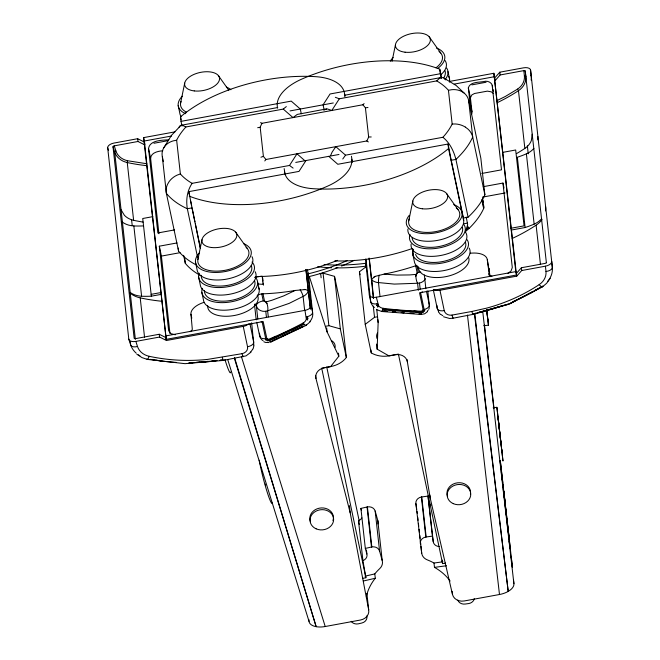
<?xml version="1.0" encoding="UTF-8"?>
<svg xmlns="http://www.w3.org/2000/svg" width="660" height="660" viewBox="0 0 660 660"><rect width="100%" height="100%" fill="white"/><g stroke="black" fill="none" stroke-linecap="round" stroke-linejoin="round"><path stroke-width="0.99" d="M513.496 579.884L513.917 583.712A15.526 8.019 -11.8 0 1 508.216 591.393A15.626 8.068 -11.8 0 1 499.48 594.511L464.186 600.971A10.139 8.671 -6.3 0 1 452.48 594.445L430.204 498.077L407.344 361.697A10.139 8.671 -6.3 0 0 395.538 354.725L389.012 355.921L377.14 349.173L378.147 322.616L376.745 309.317M537.851 139.895L537.875 136.43M466.166 230.191L467.651 224.483L466.224 217.074M253.886 345.691L251.666 322.789M429.437 307.263L427.812 290.862M449.427 81.444L493.886 73.276L516.499 275.014L419.554 292.825L423.126 309.787C423.25 311.363 420.808 310.934 421.567 312.807A6.757 0.544 -88.6 0 1 420.981 313.97L418.96 313.822M174.587 229.895L157.856 232.963L148.525 148.5C149.902 139.978 162.228 140.267 168.844 139.796M158.928 233.714L150.62 158.408C150.876 152.575 158.177 151.156 162.748 150.769M471.578 114.378A18.513 9.553 -11.9 0 0 471.958 111.721L470.423 97.812L471.851 94.949L474.515 93.497L487.41 91.129L491.337 91.864L493.358 93.382M472.75 314.432L452.941 318.236L449.65 318.483L443.512 316.767M471.958 111.721L469.87 101.805L468.336 87.904C470.184 81.188 480.241 82.673 485.496 81.221C489.126 81.015 492.772 83.449 492.599 87.359M174.925 131.868L143.6 137.618L166.213 339.355L263.167 321.552L266.912 338.902L268.389 339.388L275.682 336.328A331.147 283.247 -6.3 0 0 303.13 323.004A6.757 5.783 -6.3 0 0 306.322 319.003L304.945 310.349A6.757 3.49 -11.9 0 0 311.207 305.646L307.7 273.95A125.02 64.54 -11.9 0 0 347.341 260.477M180.625 102.919L184.693 83.144M197.909 259.504L201.976 239.728M392.073 61.223L395.53 44.418M408.746 220.778L412.822 201.003M381.637 311.033A6.757 0.949 -82.8 0 0 382.759 309.911L383.155 308.302A6.757 5.783 -6.3 0 1 378.576 305.728L376.332 297.231A6.757 3.49 -11.9 0 1 369.311 294.971L365.813 263.282A125.02 64.54 -11.9 0 1 324.06 264.561M272.192 502.904L272.077 503.374A27.035 2.285 75.6 0 1 266.112 488.614A27.035 2.285 75.6 0 1 259.231 460.218M268.389 339.388L268.603 340.75L267.795 340.808L268.141 339.421M253.093 348.909L253.828 345.98M136.232 353.191A23.653 20.229 -6.3 0 1 130.589 344.726L128.807 339.149L107.679 147.766A6.773 3.498 -11.9 0 1 113.965 143.063L137.668 138.707L144.556 142.148L144.862 144.936L137.981 141.487L114.271 145.844L115.896 150.942A16.896 14.454 -6.3 0 0 127.537 160.726L127.248 162.542L133.625 220.308A163.548 139.887 -6.3 0 0 143.096 222.09M418.349 290.309L417.574 283.255A6.757 2.013 83.4 0 1 415.874 276.342L416.6 274.131A1.303 1.089 -35.7 0 0 416.996 273.694A1.378 1.147 -36 0 0 417.169 272.811L415.685 265.757L416.873 265.419L418.358 272.473A6.757 3.49 -11.9 0 1 420.808 272.135M230.728 371.951L230.34 372.826A27.035 2.285 75.6 0 1 224.903 359.411M330.553 155.628L332.079 152.163L335.816 146.652L345.535 155.166L442.901 137.28A100.691 51.983 -11.9 0 0 452.166 124.022L448.445 90.304A100.691 51.983 -11.9 0 0 436.672 80.908L339.314 98.794L335.329 97.292M196.02 264.808A118.264 61.05 -11.9 0 1 178.546 251.064L166.369 193.297L162.327 156.676A17.424 14.611 9.9 0 1 163.556 148.162L171.493 135.325L181.013 125.301L277.753 107.531M342.763 159.002L345.535 155.166M197.62 257.557L187.333 208.75C185.881 200.137 187.069 190.633 192.134 183.34L289.501 165.462L296.992 153.788L304.507 160.405M339.314 98.794L331.815 110.468L327.302 108.908L323.945 109.981M305.976 160.537L298.996 171.402L188.776 191.648L200.236 248.119M179.083 127.141L179.875 125.912M378.576 305.728L377.652 307.139L378.197 305.118L376.596 305.662L377.908 304.466L376.67 303.938A6.757 3.49 -11.9 0 1 370.689 301.537L369.311 294.971M163.548 148.162L165.264 145.712A17.886 15.031 11.1 0 1 173.324 140.844L176.649 140.225A100.691 51.983 -11.9 0 1 185.914 126.968L283.272 109.09L286.325 106.582M550.226 278.297L546.653 283.264L542.536 286.786L509.305 304.103L472.733 314.597L471.875 311.454L452.084 315.084A6.757 5.783 -6.3 0 1 444.254 310.646A6.757 3.49 -11.9 0 1 437.225 308.385L433.339 289.938M338.489 353.141L338.836 356.21L330.586 366.655L324.06 367.851A10.139 8.671 -6.3 0 0 315.967 378.477L350.179 512.779L368.692 609.832A10.139 8.671 -6.3 0 1 360.5 620.012L325.223 626.521A15.626 8.068 -12 0 1 316.156 626.678A15.526 8.019 -12 0 1 309.02 621.349L227.766 359.7M267.234 339.199L266.285 340.387L265.691 339.933L267.052 339.067L265.254 339.364L266.805 338.712L265.7 338.662A6.757 3.49 -11.9 0 1 259.718 336.253L256.773 322.286M264.767 160.957L266.013 159.472L366.795 140.968L368.346 141.933M415.685 265.757A125.02 64.54 -11.9 0 1 384.128 274.114L375.119 276.391L371.753 279.155L373.502 298.337M547.618 281.482A23.653 20.229 -6.3 0 0 552.321 267.267L530.574 70.084A6.773 3.498 -11.9 0 0 523.52 67.84L499.818 72.188L494.843 77.806L495.148 80.586L500.123 74.968L523.834 70.612A1.353 0.701 -11.9 0 1 525.244 71.066L546.381 262.779M546.373 262.449A1.353 0.701 -11.9 0 1 545.111 263.389L521.408 267.745L516.433 273.364L516.739 276.152L439.956 290.251A6.757 3.49 -11.9 0 1 433.826 289.443M516.739 276.152L521.713 270.526L545.424 266.178A6.773 3.498 -11.9 0 0 551.711 261.467L552.321 267.267A6.757 3.498 -6.1 0 1 545.985 271.466A16.896 14.454 -6.3 0 1 539.179 284.633A162.195 138.732 -6.3 0 1 486.288 308.22L471.875 311.454M310.233 321.717L305.992 325.454L270.847 342.053M436.672 80.908L439.857 78.02L443.033 77.566L456.175 85.519L464.021 92.969A17.424 14.842 -23.2 0 1 468.658 100.403L480.835 158.169L484.877 194.799A118.264 61.05 -11.9 0 1 468.097 217.181L463.427 218.039L463.699 220.473L448.536 148.549L448.033 144.029L337.813 164.274L328.762 156.346M308.245 272.852L312.584 312.205A6.757 3.49 -11.9 0 1 307.362 316.676L306.43 317.6L308.154 318.227L306.421 318.301L307.774 319.976L306.322 319.003M251.039 352.118L246.064 355.872L223.154 360.442L185.023 363.668L147.271 359.395L141.991 357.596L136.834 354.23M427.515 311.644L424.669 313.789L421.129 314.449L381.868 311.512L376.398 309.565M260.535 122.628L262.02 123.288L362.802 104.775L364.114 103.603M465.341 231.726L469.004 228.467A114.213 58.954 -11.9 0 0 483.664 208.511L482.518 198.082M445.582 563.104L442.596 563.648L398.409 354.106L389.111 355.814A23.653 20.229 -6.3 0 1 371.258 352.91L365.227 324.324L359.428 271.78L366.399 266.524M365.227 324.324L374.525 317.311L377.545 316.759M523.834 70.612L524.395 75.908A16.896 14.454 -6.3 0 1 517.588 89.075L505.304 96.475L496.378 100.897M275.682 336.328L269.041 340.082L268.62 339.314M529.996 293.411L542.809 286.192A6.757 1.798 56.5 0 1 539.179 284.633M532.9 291.423L509.479 303.79L516.466 300.11A168.952 144.515 -6.3 0 1 512.754 301.719M534.699 290.474L542.809 286.192M507.969 273.306L511.038 271.037L512.292 267.531L502.961 183.067L483.277 186.681M310.373 308.897L308.319 291.538L307.453 290.276L305.464 289.55L295.078 290.466L283.709 295.886L272.135 300.185L266.087 301.942L264.462 300.861L263.241 300.96A6.757 3.49 -11.9 0 0 256.352 305.762L257.812 318.978M373.956 276.977L375.119 276.391M292.363 331.477L303.435 326.205L291.382 331.889M306.19 324.406A6.757 1.493 61.7 0 1 304.177 324.34L303.666 323.722L269.041 340.082L269.445 340.75A6.757 1.114 67.7 0 0 270.996 341.525M269.445 340.75L304.177 324.34M272.852 340.651L279.337 337.582M281.193 336.707L289.525 332.772M271.895 341.104L278.157 338.167M279.947 337.326L285.31 334.81M192.134 183.34A100.691 51.983 -11.9 0 1 180.37 173.951L177.103 175.139A17.886 15.155 -24.1 0 0 169.199 181.5L167.541 184.313A17.424 14.842 -23.2 0 0 166.361 193.297A118.264 61.05 -11.9 0 0 187.333 208.75L191.994 207.892L194.939 221.834M260.931 157.22L263.389 156.354A100.691 51.983 -11.9 0 0 266.013 159.472M422.631 310.918L423.101 312.279L422.334 312.51L421.963 311.173M508.53 304.07L472.733 314.111L475.629 313.294M418.358 272.473L417.169 272.811L416.056 274.395L409.596 274.931L396.932 275.088L384.128 274.114M477.568 312.749L480.463 311.933M482.402 311.396L508.513 304.062M362.909 578.292L365.896 577.739L362.917 560.629A6.518 5.577 -6.3 0 0 366.877 554.02L365.326 548.435L360.913 508.414L367.405 506.921A6.757 5.783 -6.3 0 1 375.169 511.055L377.809 520.55L382.222 560.571A10.139 8.671 -6.3 0 1 379.714 568.623A54.062 46.241 -6.3 0 0 374.806 573.903L365.029 576.172M365.326 548.435L371.827 546.934A6.757 5.783 -6.3 0 1 379.582 551.075L382.222 560.571M363.561 580.973L375.284 578.251L374.806 573.903M306.331 316.907L307.362 316.676M423.126 309.787L424.157 309.557A6.757 3.49 -11.9 0 0 429.388 305.085L426.434 291.118M257.672 127.718L260.172 127.223A100.691 51.983 -11.9 0 1 262.02 123.288M466.785 228.888L469.004 228.467L467.56 225.967M448.445 90.304L451.828 89.677A17.886 15.287 -24.4 0 1 461.398 91.319M182.02 126.11L181.021 121.357L291.233 101.112L300.292 109.032L301.29 113.784M277.497 108.141L277.283 106.144A47.306 24.42 -11.9 0 1 301.488 79.225A117.587 60.703 -11.9 0 1 439.774 69.209L440.269 73.738L330.058 93.984L323.078 104.849L324.076 109.601A17.729 15.163 -6.3 0 0 323.829 109.956M344.685 95.238L441.466 77.459M290.053 110.913L333.308 102.968M166.213 339.355L144.317 141.017L171.575 136.018M454.22 84.109L494.604 76.675M326.518 108.892L297.231 114.427L292.999 117.595L283.272 109.09M153.953 143.261L168.102 140.662M471.916 84.859L486.057 82.261M295.746 162.418L338.992 154.473M448.033 144.029L449.031 148.772A17.572 0.759 79.6 0 0 451.25 160.273L455.911 159.415A118.264 61.05 -11.9 0 0 472.7 137.032L468.658 100.403M152.831 216.645L142.733 218.501L151.346 296.175L161.255 294.36M502.557 152.402L515.683 149.993L524.057 225.852L510.931 228.261M481.816 173.456L501.501 169.843L492.178 85.379M175.321 334.81L170.602 333.564L168.638 330.652L159.316 246.188L177.037 242.938M169.942 333.44L161.403 256.096L180.106 252.664M482.41 197.134L505.057 192.976M463.452 223.847L467.494 223.105M151.107 294.352L161.205 292.504M511.236 230.068L525.112 227.527A88.943 76.081 -6.3 0 0 534.146 224.128A20.13 17.218 -6.3 0 0 541.662 218.666M254.686 277.406L261.492 276.161M320.059 273.71L323.07 273.158L334.521 276.358L340.552 304.945L346.351 357.489A23.653 20.229 -6.3 0 1 331.007 366.481L321.709 368.189L365.896 577.739M166.147 337.705L159.258 334.265L135.556 338.621A1.353 0.701 -11.9 0 1 134.145 338.167L113.017 146.784A1.353 0.701 -11.9 0 1 114.271 145.844M128.799 339.149A6.773 3.498 -11.9 0 0 135.861 341.401L159.571 337.046L166.452 340.494L243.235 326.387A6.757 3.49 -11.9 0 0 248.449 323.969M165.495 335.957L304.945 310.349M376.332 297.231L515.79 271.615L493.886 73.276M325.858 326.254L328.878 325.693L340.321 328.903L346.351 357.489M130.259 341.707L130.589 344.726A6.757 3.448 -17.7 0 0 137.486 346.5A16.896 14.454 -6.3 0 0 149.127 356.284A162.195 138.732 -6.3 0 0 207.652 359.395L242.088 353.661A6.757 5.783 -6.3 0 0 247.541 346.772A6.757 3.49 -11.9 0 0 253.795 342.078L249.901 323.631M362.802 104.775A100.691 51.983 -11.9 0 1 365.425 107.893L367.975 107.456M442.967 561.808L433.999 563.029A54.062 46.241 -6.3 0 0 427.309 559.878A10.139 8.671 -6.3 0 1 421.724 553.319L415.891 503.58A6.757 5.783 -6.3 0 1 421.393 497.005L428.01 496.089L433.265 541.827A6.518 5.577 -6.3 0 0 439.618 546.538M420.304 543.592A6.757 5.783 -6.3 0 1 425.807 537.017L432.432 536.11L428.01 496.089M305.464 289.55L304.219 289.418M376.67 303.938L377.718 303.79M266.739 338.514L265.7 338.662L262.119 321.7A6.757 3.49 -11.9 0 1 261.096 321.758M433.999 563.029L434.478 567.377L446.44 565.752M483.697 325.735L488.449 325.19L486.709 309.482M493.193 407.731L496.889 407.311L499.133 426.665M217.033 360.64L188.884 363.107M220.093 360.294L222.139 360.063M188.917 363.041L192.951 362.678M195.97 362.406L199.996 362.043M204.023 361.68L208.057 361.317M212.083 360.954L215.102 360.682M220.135 360.228L222.148 360.046M417.574 283.255L394.284 284.089L376.975 282.43A13.588 11.715 -5.7 0 1 372.834 280.748L371.654 279.906L369.32 258.786M257.202 295.441A6.757 3.49 -11.9 0 1 261.756 293.906L262.977 293.807A125.02 64.54 -11.9 0 0 295.078 290.466M269.148 342.565L265.444 342.408L263.769 341.715M366.795 140.968A100.691 51.983 -11.9 0 0 368.643 137.024L371.233 136.958M452.166 124.022L455.614 123.981A17.886 14.899 10.6 0 1 465.366 127.091M181.013 125.301L182.424 125.309L185.914 126.968M383.155 308.302A331.147 283.247 -6.3 0 0 413.96 310.926L421.715 311.19M258.151 283.998L263.101 284.353L262.201 276.202M382.957 309.161L421.649 312.056L413.96 310.926M382.759 309.911L421.567 312.807M386.686 311.413L383.658 311.182L387.486 311.479M392.733 311.858L395.761 312.089M401.816 312.543L403.829 312.691M409.885 313.145L413.919 313.442M392.362 311.842L395.282 312.064A337.903 289.03 -6.3 0 1 393.302 311.858M146.858 163.754L127.537 160.726M149.952 359.329L161.865 361.028M422.953 310.596L424.331 311.355L424.702 310.728L423.06 310.406L424.867 310.043L423.151 309.994L424.157 309.557L420.585 292.594A6.757 3.49 -11.9 0 0 422.524 291.893M467.263 227.452L469.004 228.467M461.406 91.311L464.021 92.969M289.501 165.462L293.123 168.118M465.358 127.108L468.006 129.121A17.424 14.611 9.9 0 1 472.7 137.024L484.877 194.799M442.901 137.28C449.749 142.742 453.808 151.066 455.911 159.415L468.097 217.181M444.493 78.383L445.797 79.909M517.588 89.075L518.471 90.684L524.848 148.442A163.548 139.887 -6.3 0 1 516.805 153.45M268.298 316.841L267.63 310.794A6.757 2.566 75.6 0 0 267.003 303.691L265.501 301.892A1.303 1.056 21.3 0 1 264.965 301.62A1.378 1.114 21.5 0 1 264.462 300.861L262.977 293.807M422.202 311.124L423.101 312.279M438.603 312.04L440.476 314.49M303.13 323.004L303.666 323.722M429.19 36.811L440.74 53.056M446.473 193.396L458.032 209.641M218.345 75.537L228.748 90.164M235.636 232.122L247.195 248.374M438.619 311.759L437.225 308.385L436.895 305.332M260.551 338.283L259.38 333.201M309.367 276.589L327.121 331.988L338.836 356.21M121.044 209.731L124.418 215.325A18.249 15.609 -6.3 0 0 133.625 220.308M266.277 301.909L267.003 303.691M470.209 253.151A15.279 7.887 -11.9 0 0 472.098 253.093A18.513 9.553 -11.9 0 1 487.311 259.784L489.274 274.824A6.484 3.341 -11.9 0 0 491.972 276.235M113.017 146.784L114.675 151.981L135.358 339.306M107.679 147.766L108.57 150.554M135.861 341.401L137.486 346.5M241.519 356.994L325.223 626.521M234.432 358.413L316.156 626.678L234.539 357.555M360.913 508.414L361.424 510.279M488.433 325.132L486.775 310.835M452.084 315.084L452.892 318.236L452.941 317.74M242.088 353.661L242.897 356.804L242.905 355.839M222.304 357.291L223.113 360.442L223.154 359.947M493.012 89.339L493.433 91.328M502.961 183.067L504.009 188.017M515.79 271.615L516.499 275.014M468.336 87.904L470.423 97.812M481.767 199.518L483.664 208.511M447.991 71.635L449.584 79.183M487.311 259.784L490.165 276.647M488.845 273.694L489.192 275.344M439.774 69.209L441.457 77.203M440.269 73.738L441.276 78.49M451.25 160.273L463.427 218.039M439.956 290.251L444.254 310.646M412.682 253.564L414.274 261.121A28.38 14.652 -11.9 0 0 446.507 270.039A28.38 14.652 -11.9 0 0 469.202 248.119M181.021 121.357L180.518 116.837A117.587 60.703 -11.9 0 1 315.48 76.659A47.306 24.42 -11.9 0 1 344.545 93.786L344.965 95.774M351.442 156.247L352.407 162.244M365.813 263.282L366.407 266.112A125.02 64.54 -11.9 0 1 335.783 267.869M359.428 271.78L360.055 274.741M307.7 273.95L308.302 276.779A125.02 64.54 -11.9 0 0 337.788 267.564M326.741 367.026L359.246 521.169M361.894 517.902A6.518 5.577 -6.3 0 1 358.495 520.616L359.329 524.56M284.171 168.605L284.93 173.605M311.207 305.646L312.584 312.205A13.513 11.558 -6.3 0 1 309.87 321.544M261.756 293.906L263.241 300.96M257.623 282.051L259.215 289.6M255.923 303.748L256.352 305.762A8.143 6.946 -1.2 0 0 267.63 310.794L289.121 303.402L304.4 295.762A13.588 11.723 -6.7 0 0 307.552 292.735L308.319 291.538L305.869 269.412M243.235 326.387L247.541 346.772M178.183 105.501L179.776 113.058A28.38 14.652 -11.9 0 0 181.145 116.663M180.518 116.837L181.154 119.831M188.776 191.648L189.783 196.399M195.352 223.831L200.392 247.731M195.475 262.094L197.068 269.643A28.38 14.652 -11.9 0 0 229.3 278.561A28.38 14.652 -11.9 0 0 251.996 256.641M198.66 277.192L200.252 284.74A28.38 14.652 -11.9 0 0 232.485 293.659A28.38 14.652 -11.9 0 0 255.181 271.738M201.844 292.298L203.437 299.846A28.38 14.652 -11.9 0 0 234.762 308.971A28.38 14.652 -11.9 0 0 258.761 287.735M183.62 255.321L185.303 263.315A114.213 58.954 -11.9 0 0 199.683 275.08M162.327 156.676L163.375 161.65M204.113 302.321A18.513 9.553 -11.9 0 0 190.946 314.226L191.788 318.186M148.525 148.5L150.62 158.408M143.6 137.618L144.317 141.017M159.316 246.188L161.403 256.096M432.432 536.11L433.265 541.827M415.891 503.58L416.74 509.413M417.021 511.351L417.301 513.298M474.457 314.127L508.216 591.393L474.755 313.549M498.028 417.079L497.929 416.278L499.933 434.065M501.946 452.059L501.641 449.443M497.945 416.823L502.986 461.018L499.942 434.263M500.362 461.15L502.829 482.625M504.999 501.575L503.794 491.073L510.254 548.468M505.964 510.023L512.424 567.418L511.219 556.908M508.134 528.973L509.338 539.476M502.862 483.978L505.906 510.559L500.329 461.026M506.88 519.007L508.084 529.518M484.448 325.075L494.01 408.383M499.991 460.581L500.338 463.65M500.577 465.696L501.047 469.788M501.229 471.52L501.633 474.903M501.93 477.667L502.334 481.049M502.565 483.095L503.035 487.187M503.225 488.936L503.695 493.028M503.861 494.348L504.331 498.448M504.512 500.197L504.983 504.298M505.213 506.344L505.618 509.702M505.849 511.747L506.319 515.848M506.509 517.605L506.905 520.963M507.21 523.751L507.614 527.101M507.845 529.147L508.315 533.247M508.505 535.021L508.901 538.362M509.207 541.159L509.561 544.236M482.732 311.471L513.917 583.712M467.47 315.067L499.48 594.511M486.75 310.307L487.897 320.389L487.831 319.663M501.452 447.101L498.424 421.228M499.166 427.762L500.742 441.664M306.001 269.61L310.439 309.004M501.683 449.27L501.93 451.514M498.49 421.666L496.889 407.311M527.348 145.786L528.239 153.854M542.041 219.532A23.653 20.229 -6.3 0 1 536.11 225.159L540.457 264.512M533.907 148.376A20.13 17.218 -6.3 0 1 526.383 153.838L534.146 224.128M525.112 227.527L517.349 157.237A88.943 76.081 -6.3 0 0 526.383 153.838M499.818 72.188L500.123 74.968M521.408 267.745L521.713 270.526M483.236 200.772L483.458 202.768M483.788 205.763L484.011 207.76M509.256 541.431L509.569 544.302M424.355 274.981L425.807 288.123A6.757 3.49 -11.9 0 1 425.782 288.684M419.504 283.058L420.173 289.113M452.141 591.376L452.48 594.445M412.987 249.373L413.209 251.41M412.615 248.572L413.515 256.724M442.2 560.076L442.497 562.757M429.866 495.008L430.204 498.077M407.113 359.65L407.344 361.697M421.757 496.947L426.17 536.959M421.393 497.005L425.807 537.017M417.747 517.3L418.077 520.303M418.407 523.306L418.737 526.309M419.067 529.303L419.405 532.307M419.735 535.309L420.065 538.312M420.395 541.307L420.725 544.31M420.948 546.315L421.724 553.319M365.425 107.893L368.643 137.024M380.028 296.637L378.493 282.711A6.757 0.85 -82.3 0 1 379.112 275.162M377.809 319.547L378.147 322.616M373.296 306.199L374.525 317.311M376.579 344.066L377.14 349.173M366.011 259.149L370.689 301.537A13.513 11.558 -6.3 0 0 374.426 307.56M365.64 259.149L366.407 266.112M344.545 93.786L344.875 96.781M370.92 349.882L371.258 352.91M375.169 511.055L379.582 551.075M367.405 506.921L371.827 546.934M367.051 506.995L371.464 547.008M366.44 550.019L366.877 554.02M334.521 276.358L340.321 328.903M366.886 593.472L368.692 609.832M358.495 520.616L362.917 560.629M349.396 505.618L350.179 512.779M323.07 273.158L328.878 325.693M320.686 273.702L321.139 277.794M326.667 327.896L327.121 331.988M307.535 269.816L308.302 276.779M315.628 375.416L315.967 378.477M304.656 310.48L303.113 296.554A6.757 1.394 61.2 0 0 300.127 289.674M260.172 127.223L263.389 156.354M308.814 619.435L309.02 621.349M262.688 278.017L263.026 281.069M263.249 283.107L263.472 285.145M265.774 311.289L266.442 317.353M254.463 304.12L256.138 319.291A6.757 3.49 -11.9 0 0 256.278 319.82M176.649 140.225L180.37 173.951M184.783 258.58L185.303 263.315M190.946 314.226L192.316 329.365A6.484 3.341 -11.9 0 1 190.03 331.7M178.208 248.011L178.546 251.064M166.246 338.638L166.452 340.494M137.668 138.707L137.981 141.487M159.258 334.265L159.571 337.046M121.489 221.471A20.13 17.218 -6.3 0 0 133.848 225.943L141.603 296.233A88.943 76.081 -6.3 0 0 151.346 296.175M131.554 219.516L132.223 225.572M129.55 292.644A23.653 20.229 -6.3 0 0 140.209 297.875L144.548 337.235M369.097 258.027L373.445 298.46M530.574 70.084L531.193 75.883A23.653 20.229 -6.3 0 1 531.135 80.041M525.244 71.066L525.814 76.461A18.249 15.609 -6.3 0 1 518.471 90.684A163.548 139.887 -6.3 0 1 497.417 102.581M545.424 266.178L545.985 271.466M267.663 339.388L267.795 340.808M532.191 134.211L531.341 140.58A18.249 15.609 -6.3 0 1 524.848 148.442M415.866 274.428L415.874 276.342M263.06 340.634A8.11 6.938 -6.3 0 1 261.236 339.182M351.772 159.242A47.306 24.42 -11.9 0 1 327.566 186.161A117.587 60.703 -11.9 0 1 189.28 196.168M337.384 260.362A117.587 60.703 -11.9 0 1 255.42 276.557M298.46 328.449A337.903 289.03 -6.3 0 1 282.645 336.022M354.263 260.329A125.02 64.54 -11.9 0 1 341.534 266.062M191.557 205.771A17.572 0.759 79.6 0 1 191.26 204.278M191.111 203.519A17.572 0.759 79.6 0 1 190.657 201.176M252.664 349.198A13.513 11.558 -6.3 0 1 250.255 352.242M143.583 225.885A88.943 76.081 -6.3 0 1 133.848 225.943M149.127 356.284A6.757 1.27 -77.8 0 1 146.974 358.9M139.912 355.789A23.653 20.229 -6.3 0 1 138.361 354.832M214.995 360.797A168.952 144.515 -6.3 0 1 211.942 361.201M209.896 361.441A168.952 144.515 -6.3 0 1 204.79 361.96M202.736 362.134A168.952 144.515 -6.3 0 1 196.581 362.513M176.088 362.389A168.952 144.515 -6.3 0 1 155.843 360.129M153.838 359.791A168.952 144.515 -6.3 0 1 151.841 359.428M141.603 296.233A20.13 17.218 -6.3 0 1 130.457 292.661M162.179 301.29A168.952 144.515 -6.3 0 1 140.209 297.875M146.636 165.652A163.548 139.887 -6.3 0 1 127.248 162.542A18.249 15.609 -6.3 0 1 114.675 151.981A1.353 0.693 -17.7 0 1 115.896 150.942M351.161 621.324A6.757 5.783 -6.3 0 0 358.157 623.865L361.804 623.032A6.757 5.783 -6.3 0 0 366.82 615.912M377.809 520.55A10.139 8.671 -6.3 0 1 377.941 523.974M331.592 340.642A8.366 7.153 -6.3 0 1 335.099 347.391M366.358 596.434A54.062 46.241 -6.3 0 1 375.284 578.251M447.612 496.51A11.83 10.114 -6.3 0 1 457.586 482.806A11.83 10.114 -6.3 0 1 470.456 493.886M186.285 112.043A25.987 13.415 -11.9 0 1 181.03 101.45M185.749 113.701A28.38 14.652 -11.9 0 1 182.3 96.195M226.397 87.062A28.38 14.652 -11.9 0 1 230.893 89.752M310.48 521.705A11.83 10.114 -6.3 0 1 321.387 507.919A11.83 10.114 -6.3 0 1 332.937 520.641M265.625 485.314A21.962 1.856 75.6 0 1 265.271 484.077M456.283 207.982A25.987 13.415 -11.9 0 1 437.679 231.214A25.987 13.415 -11.9 0 1 409.456 218.567M468.707 257.59A25.682 13.258 -11.9 0 1 445.302 276.754A25.682 13.258 -11.9 0 1 418.498 266.912M453.667 204.583A28.38 14.652 -11.9 0 1 456.109 224.128A28.38 14.652 -11.9 0 1 419.183 233.087A28.38 14.652 -11.9 0 1 409.241 215.366M463.237 218.806A28.38 14.652 -11.9 0 1 437.407 240.405A28.38 14.652 -11.9 0 1 407.929 228.962M467.09 239.712A28.38 14.652 -11.9 0 1 442.183 263.06A28.38 14.652 -11.9 0 1 413.209 249.612M465.523 242.492A25.682 13.258 -11.9 0 1 444.584 261.129A25.682 13.258 -11.9 0 1 415.618 254.397M463.906 224.614A28.38 14.652 -11.9 0 1 438.999 247.954A28.38 14.652 -11.9 0 1 410.025 234.506M465.498 232.163A28.38 14.652 -11.9 0 1 442.414 255.139A28.38 14.652 -11.9 0 1 411.114 244.068M462.338 227.386A25.682 13.258 -11.9 0 1 439.758 246.386A25.682 13.258 -11.9 0 1 412.12 237.592M474.292 598.711A6.757 5.783 -6.3 0 1 468.847 603.537L465.135 604.048A6.757 5.783 -6.3 0 1 457.817 600.121M430.955 505.222A6.518 5.577 -6.3 0 1 428.843 501.814M377.05 338.58A8.366 7.153 -6.3 0 1 377.413 333.094M434.478 567.377A54.062 46.241 -6.3 0 1 450.128 581.047M438.999 51.397A25.987 13.415 -11.9 0 1 436.012 67.799M436.384 47.998A28.38 14.652 -11.9 0 1 437.778 68.368M390.299 61.199A28.38 14.652 -11.9 0 1 393.137 57.469M445.03 60.472A28.38 14.652 -11.9 0 1 440.905 74.679M446.622 68.021A28.38 14.652 -11.9 0 1 445.063 79.629M448.726 76.428A28.38 14.652 -11.9 0 1 449.361 82.137M445.055 70.801A25.682 13.258 -11.9 0 1 443.718 77.938M246.089 247.236A25.987 13.415 -11.9 0 1 226.174 270.08A25.987 13.415 -11.9 0 1 198.619 257.293M257.598 295.589A25.682 13.258 -11.9 0 1 235.108 315.356A25.682 13.258 -11.9 0 1 207.661 305.539M243.688 243.647A28.38 14.652 -11.9 0 1 244.233 263.678A28.38 14.652 -11.9 0 1 206.679 271.458A28.38 14.652 -11.9 0 1 199.584 252.788M255.189 277.15A28.38 14.652 -11.9 0 1 232.798 301.496A28.38 14.652 -11.9 0 1 202.373 288.337M254.413 280.492A25.682 13.258 -11.9 0 1 231.924 300.25A25.682 13.258 -11.9 0 1 204.476 290.441M252.004 262.053A28.38 14.652 -11.9 0 1 229.614 286.399A28.38 14.652 -11.9 0 1 199.188 273.232M251.229 265.386A25.682 13.258 -11.9 0 1 228.739 285.153A25.682 13.258 -11.9 0 1 201.292 275.335M442.81 315.678A13.513 11.558 -6.3 0 1 441.169 314.572M531.044 75.347A6.757 3.498 -6.1 0 1 531.193 75.883M537.768 288.907A168.952 144.515 -6.3 0 1 517.39 299.698M501.369 306.083A168.952 144.515 -6.3 0 1 479.729 312.205M545.63 206.72A20.13 17.218 -6.3 0 1 545.457 210.911M536.11 225.159A168.952 144.515 -6.3 0 1 512.185 238.474M524.395 75.908A1.353 0.701 -6.1 0 1 525.814 76.461M429.165 308.335A8.11 6.938 -6.3 0 1 428.703 309.358M428.06 310.324A8.11 6.938 -6.3 0 1 427.259 311.19M425.469 278.66A8.11 6.946 -11.6 0 1 417.615 283.247M469.87 101.805A18.513 9.553 -11.9 0 1 469.491 104.47M284.501 171.592A47.306 24.42 -11.9 0 0 313.574 188.727A117.587 60.703 -11.9 0 0 448.536 148.549M411.923 248.63A117.587 60.703 -11.9 0 1 334.777 260.923M489.093 268.447A18.513 9.553 -11.9 0 1 489.398 269.701M404.126 312.741A337.903 289.03 -6.3 0 1 401.164 312.526M331.691 267.77A125.02 64.54 -11.9 0 1 317.699 266.747M453.263 503.638A11.83 10.114 -6.3 0 0 470.761 494.035A11.83 10.114 -6.3 0 0 452.834 486.106A11.83 10.114 -6.3 0 0 453.263 503.638M194.23 90.923A17.746 9.157 -11.9 0 0 219.516 78.202A17.746 9.157 -11.9 0 0 192.481 75.1A17.746 9.157 -11.9 0 0 194.23 90.923M316.132 528.825A11.83 10.114 -6.3 0 0 333.63 519.222A11.83 10.114 -6.3 0 0 315.711 511.294A11.83 10.114 -6.3 0 0 316.132 528.825M422.359 208.783A17.746 9.157 -11.9 0 0 447.637 196.061A17.746 9.157 -11.9 0 0 420.61 192.951A17.746 9.157 -11.9 0 0 422.359 208.783M405.067 52.198A17.746 9.157 -11.9 0 0 430.353 39.476A17.746 9.157 -11.9 0 0 403.318 36.366A17.746 9.157 -11.9 0 0 405.067 52.198M211.513 247.508A17.746 9.157 -11.9 0 0 236.8 234.795A17.746 9.157 -11.9 0 0 209.773 231.685A17.746 9.157 -11.9 0 0 211.513 247.508"/></g></svg>
